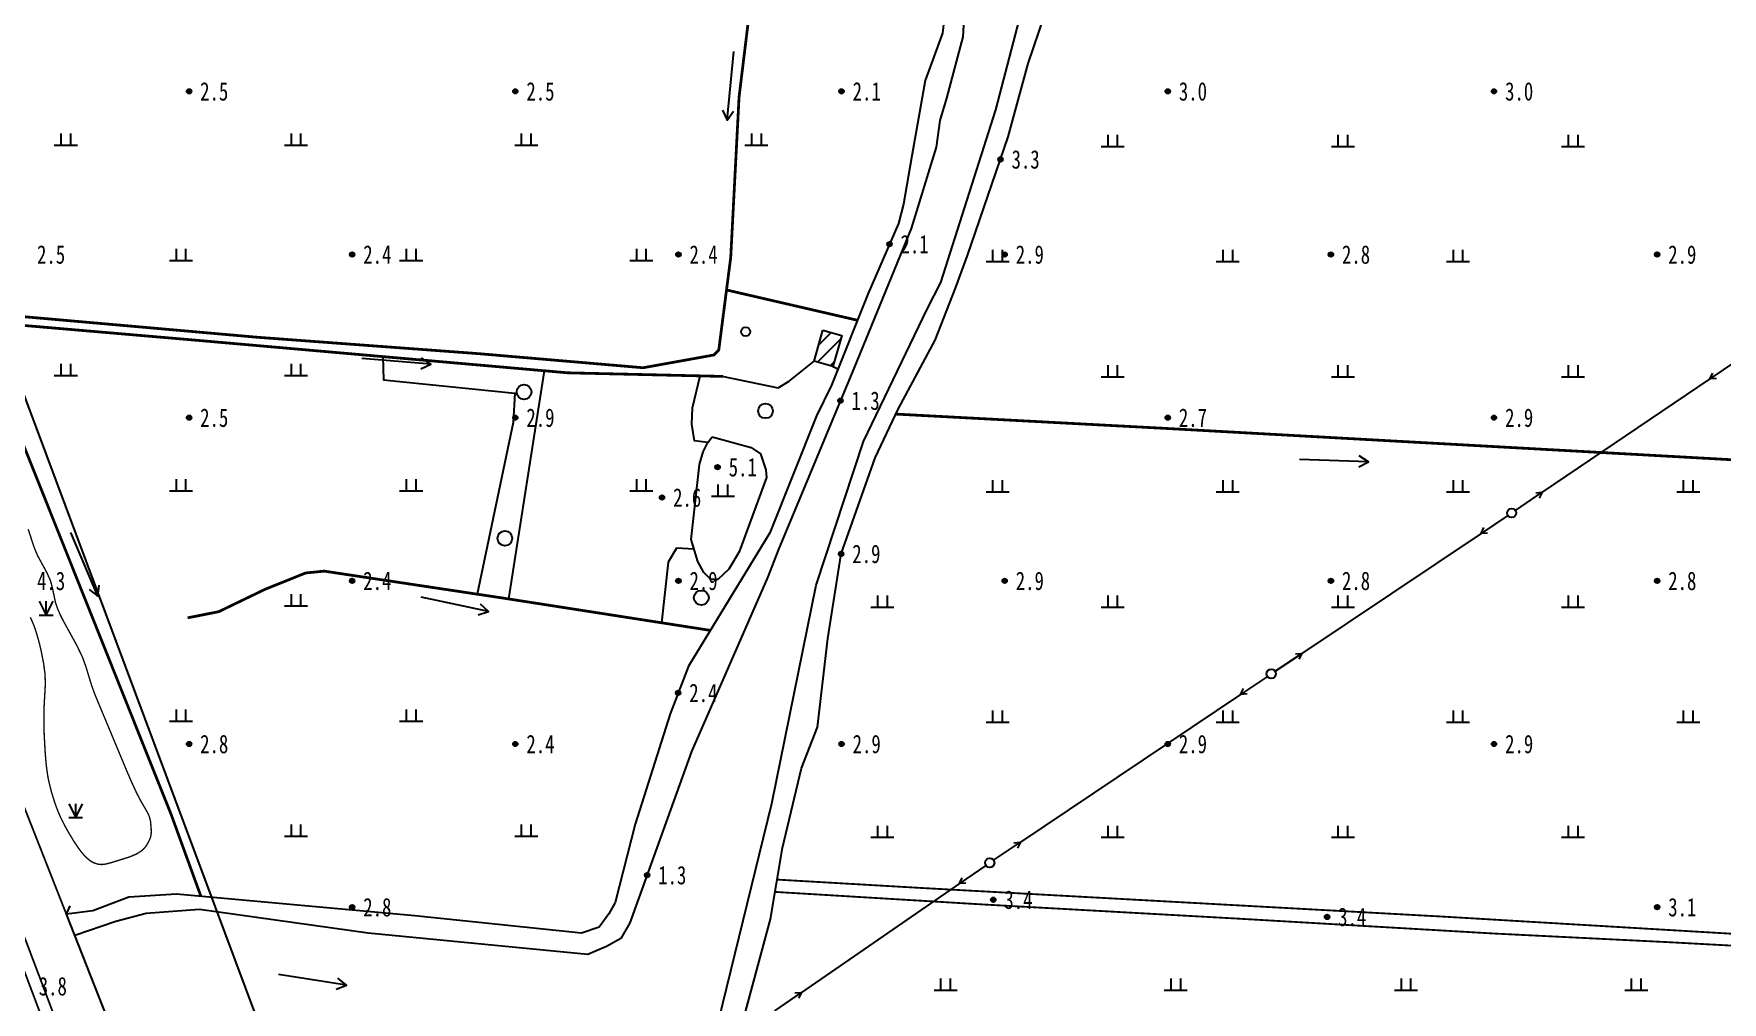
# Model space of a CAD drawing. Header units: metres. Extents: x 494039 to 619385, y 3351420 to 3402703.
# Drawn here: x 582691.6 to 583058.3, y 3395954.3 to 3396164.6 of the extents above; entities that cross this region are included whole.
import ezdxf
from ezdxf.enums import TextEntityAlignment as Align

# ---------------------------------------------------------------- set-up
doc = ezdxf.new("R2010")
doc.units = ezdxf.units.M
for name, pattern in [('4430', [0]), ('8521', [0]), ('9610', [0])]:
    doc.linetypes.add(name, pattern=pattern)
for name, color, linetype in [('210100', 130, 'Continuous'), ('220200', 130, 'Continuous'), ('261301', 141, 'Continuous'), ('310300', 8, 'Continuous'), ('420500', 8, 'Continuous'), ('430300', 8, 'Continuous'), ('440300', 8, '4430'), ('510301', 8, 'Continuous'), ('541000', 8, 'Continuous'), ('541200', 8, 'Continuous'), ('720100', 8, 'Continuous'), ('760201', 8, '8521'), ('810100', 8, '9610'), ('810302', 8, 'Continuous'), ('810501', 8, 'Continuous'), ('820200', 8, 'Continuous')]:
    doc.layers.add(name, color=color, linetype=linetype)
doc.layers.add('710101', color=8, linetype='Continuous', lineweight=0)

# ---------------------------------------------------------------- blocks, each defined once
blk = doc.blocks.new('gc170')
at = {"linetype": 'Continuous'}
blk.add_circle((0, 0), 0.5, dxfattribs=at)
blk = doc.blocks.new('gu')
at = {"flags": 128}
for points in [[(3.75, 0), (-3.75, 0)], [(2.71, -0.6), (3.75, 0), (3.75, 0), (2.71, 0.6)]]:
    blk.add_lwpolyline(points, dxfattribs=at)
blk = doc.blocks.new('p_point')
for radius in [0.25, 0.2, 0.15, 0.1, 0.05]:
    blk.add_circle((0, 0), radius)
blk.add_point((0, 0))
blk = doc.blocks.new('vm')
at = {"linetype": 'Continuous'}
for p, q in [((1.25, 0), (-1.25, 0)), ((-0.5, 0), (-0.5, 1.3)), ((0.5, 1.3), (0.5, 0))]:
    blk.add_line(p, q, dxfattribs=at)
blk = doc.blocks.new('v1')
blk.add_circle((0, 0), 0.8)
blk = doc.blocks.new('gc124')
for p, q in [((-0.75, 1.5), (0, 0)), ((-0.75, 0), (0.75, 0)), ((0, 0), (0, 1.5)), ((0, 0), (0.75, 1.5))]:
    blk.add_line(p, q)
blk = doc.blocks.new('gc013b')
at = {"linetype": 'Continuous'}
blk.add_line((0.5, 0), (4, 0), dxfattribs=at)
at = {"linetype": 'Continuous', "flags": 128}
blk.add_lwpolyline([(3.39, 0.35), (4, 0), (3.39, -0.35)], dxfattribs=at)
blk = doc.blocks.new('1-3&1-4')
at = {"layer": '310300', "linetype": 'Continuous'}
h = blk.add_hatch(dxfattribs=at)
h.set_pattern_fill('ANSI31', color=8, scale=20, style=0)
h.set_pattern_definition([(45, (0, 0), (-1.767766953, 1.767766953), [])])
h.paths.add_polyline_path([(582863.0115, 3396100.2357), (582867.0817, 3396099.0847), (582865.163, 3396092.2999), (582861.0928, 3396093.451)])
at = {"layer": '210100', "color": 141, "linetype": 'Continuous', "flags": 128}
for points in [[(582835.9269, 3395932.1318), (582851.8741, 3395997.411), (582861.532, 3396044.8271), (582871.846, 3396076.0607), (582885.6346, 3396104.7666), (582888.5933, 3396110.5591), (582900.536, 3396148.0299), (582909.0855, 3396180.8199)], [(582894.2677, 3396179.3897), (582893.3559, 3396163.8652), (582889.8508, 3396150.6057), (582888.4255, 3396145.754), (582887.607, 3396139.9581), (582882.199, 3396122.3055), (582869.8594, 3396092.247), (582853.3132, 3396052.4451), (582851.0302, 3396046.6431), (582834.4577, 3396008.7165), (582821.0925, 3395971.5065), (582819.1016, 3395968.1535), (582815.9847, 3395966.3501), (582811.9193, 3395964.6705), (582764.2613, 3395969.25), (582727.5797, 3395974.4542), (582715.997, 3395973.541), (582709.4275, 3395971.8481), (582700.5111, 3395968.7831)]]:
    blk.add_lwpolyline(points, dxfattribs=at)
at = {"layer": '220200', "color": 141, "linetype": 'Continuous', "const_width": 0.6, "flags": 128}
for points in [[(582684.5216, 3396103.5643), (582740.2997, 3396098.656), (582788.1817, 3396095.1101), (582823.9501, 3396092.0474), (582839.2796, 3396094.8101), (582840.3789, 3396095.8915), (582842.9797, 3396116.0465), (582844.7849, 3396150.8277), (582850.0569, 3396194.0504), (582849.8383, 3396194.9099), (582832.7429, 3396195.9217), (582794.4645, 3396199.0032), (582738.294, 3396203.2965), (582671.3034, 3396209.1725), (582633.6498, 3396213.1332)], [(582842.0624, 3396108.9374), (582870.4984, 3396102.3578)], [(582727.9152, 3395977.2611), (582721.4631, 3395994.9952), (582686.3843, 3396082.7621), (582679.6868, 3396098.9818)], [(583078.6837, 3396071.0629), (582936.8038, 3396078.9134), (582878.8667, 3396081.9844)], [(582838.5276, 3396035.0264), (582793.1791, 3396042.0912), (582754.6648, 3396047.8905), (582750.6476, 3396047.4839), (582741.8504, 3396043.9458), (582731.7832, 3396039.0875), (582725.0222, 3396037.7426)]]:
    blk.add_lwpolyline(points, dxfattribs=at)
at = {"layer": '310300', "color": 8, "linetype": 'Continuous', "flags": 128}
blk.add_lwpolyline([(582863.0115, 3396100.2357), (582867.0817, 3396099.0847), (582865.163, 3396092.2999), (582861.0928, 3396093.451)], close=True, dxfattribs=at)
at = {"layer": '420500', "color": 8, "linetype": 'Continuous', "const_width": 0.4, "flags": 128}
for points in [[(582522.9341, 3396459.7968), (582519.1121, 3396476.75), (582512.7256, 3396510.5051), (582511.4571, 3396510.8233), (582510.6369, 3396510.691), (582510.2929, 3396510.3206), (582510.2701, 3396509.6075), (582512.6297, 3396498.3185), (582522.7889, 3396448.4965), (582528.9449, 3396421.6435), (582535.3253, 3396395.0753), (582546.6224, 3396354.7413), (582559.1447, 3396310.8126), (582574.7128, 3396265.6974), (582591.4304, 3396218.8496), (582611.7609, 3396163.7716), (582641.9606, 3396086.1339), (582666.4264, 3396021.9721), (582689.7743, 3395960.4661), (582713.6505, 3395897.159), (582747.2055, 3395809.5492), (582781.8441, 3395719.4713), (582811.345, 3395642.2591), (582813.9149, 3395635.5918)], [(582717.5712, 3395894.6878), (582705.5255, 3395926.2652), (582690.0739, 3395967.1358), (582667.3376, 3396025.115), (582628.8635, 3396126.5571), (582611.278, 3396173.1027), (582590.3664, 3396228.2389), (582572.9703, 3396278.1765), (582558.9014, 3396319.9945), (582548.4948, 3396356.9027), (582540.5304, 3396386.3632), (582529.0999, 3396432.4474), (582522.9341, 3396459.7968)], [(582698.6887, 3395973.3923), (582674.9036, 3396033.8127), (582647.5042, 3396105.9373), (582620.5335, 3396175.5844), (582595.3814, 3396243.6862), (582571.3743, 3396314.7997), (582555.4591, 3396370.4607)], [(582914.7849, 3396180.9014), (582972.0024, 3396181.8946), (583035.1778, 3396182.6857), (583071.9685, 3396183.1207), (583073.0455, 3396182.784), (583073.855, 3396181.3946), (583074.3823, 3396179.4546), (583077.4638, 3396137.2832), (583080.8432, 3396094.1168), (583080.4539, 3396085.293), (583077.7065, 3396009.3554), (583076.0731, 3395970.7675), (583075.4853, 3395969.4791), (583073.7869, 3395968.5881), (583071.0198, 3395968.528), (582997.736, 3395972.8718), (582884.6899, 3395979.0767), (582853.0813, 3395980.9103)], [(582852.6308, 3395978.2365), (582897.3646, 3395975.5362), (582952.9157, 3395972.45), (583008.9526, 3395969.1911), (583046.9792, 3395967.3068), (583073.2613, 3395965.8766), (583074.3011, 3395965.3837), (583075.2444, 3395964.5206), (583075.8213, 3395963.4497), (583075.9762, 3395962.6897), (583073.3754, 3395919.6584), (583072.4427, 3395914.0259), (583063.6075, 3395879.7921), (583058.0921, 3395857.9398)]]:
    blk.add_lwpolyline(points, dxfattribs=at)
at = {"layer": '430300', "color": 8, "linetype": 'Continuous'}
blk.add_line((582698.6887, 3395973.3923), (582699.4839, 3395975.2274), dxfattribs=at)
at = {"layer": '430300', "color": 8, "linetype": 'Continuous', "flags": 128}
blk.add_lwpolyline([(582710.102, 3395944.5256), (582698.6887, 3395973.3923)], dxfattribs=at)
at = {"layer": '440300', "color": 8, "linetype": '4430', "const_width": 0.6, "flags": 128}
blk.add_lwpolyline([(582648.1903, 3396104.1313), (582657.1828, 3396103.9943), (582726.5421, 3396098.0509), (582807.5944, 3396090.9458), (582841.3713, 3396090.1639)], dxfattribs=at)
at = {"layer": '541000', "color": 8, "linetype": 'Continuous'}
blk.add_line((582746.3398, 3395934.1755), (582612.0386, 3396293.2799), dxfattribs=at)
at = {"layer": '541200', "color": 8, "linetype": 'Continuous'}
for p, q in [((583055.6352, 3396089.6283), (583019.2062, 3396064.9991)), ((583005.9294, 3396056.0702), (582967.0176, 3396030.0389)), ((582953.7255, 3396021.1328), (582905.876, 3395989.0212)), ((582892.6423, 3395980.029), (582858.316, 3395956.4134))]:
    blk.add_line(p, q, dxfattribs=at)
at = {"layer": '710101', "color": 8, "linetype": 'Continuous', "const_width": 0.3, "elevation": 4, "flags": 128}
blk.add_lwpolyline([(582690.8639, 3396037.8563), (582691.564, 3396036.268), (582691.9648, 3396035.1669), (582692.5751, 3396033.141), (582692.9276, 3396031.771), (582693.2464, 3396030.3917), (582693.7412, 3396027.8478), (582694.0219, 3396025.7563), (582694.1094, 3396023.8378), (582694.0844, 3396022.7089), (582693.7975, 3396017.6195), (582693.7973, 3396014.5286), (582693.8659, 3396012.4216), (582694.0887, 3396008.4524), (582694.2376, 3396006.6286), (582694.3976, 3396005.1137), (582694.687, 3396003.157), (582694.9112, 3396002.0551), (582695.5109, 3395999.7166), (582696.2358, 3395997.4115), (582696.916, 3395995.6044), (582697.3753, 3395994.5599), (582698.3723, 3395992.5678), (582699.0142, 3395991.4015), (582700.2451, 3395989.3463), (582701.298, 3395987.7692), (582702.1926, 3395986.5927), (582702.9507, 3395985.764), (582703.6638, 3395985.1487), (582704.1624, 3395984.8152), (582704.6232, 3395984.5749), (582705.3365, 3395984.3172), (582705.8968, 3395984.2098), (582706.4082, 3395984.1888), (582707.2921, 3395984.2928), (582708.5131, 3395984.6148), (582712.4893, 3395985.8629), (582713.7178, 3395986.3809), (582714.2162, 3395986.6466), (582714.9716, 3395987.1459), (582715.5762, 3395987.6782), (582715.967, 3395988.145), (582716.4192, 3395988.917), (582716.8433, 3395989.7642), (582717.0777, 3395990.5329), (582717.1226, 3395991.3663), (582717.096, 3395991.995), (582716.9617, 3395993.6001), (582716.7147, 3395994.5764), (582716.3119, 3395995.4853), (582714.8821, 3395997.925), (582713.9602, 3395999.6878), (582712.7996, 3396002.2021), (582711.862, 3396004.3777), (582704.9254, 3396021.0018), (582704.1826, 3396023.0262), (582702.9638, 3396027.0346), (582702.1928, 3396029.1933), (582700.9072, 3396031.8462), (582697.9212, 3396037.2728), (582697.4407, 3396038.2301), (582696.7923, 3396039.6924), (582696.3301, 3396041.0437), (582695.6327, 3396044.3412), (582695.2069, 3396045.8771), (582694.4284, 3396047.5976), (582692.4843, 3396051.1638), (582691.8399, 3396052.671), (582691.4895, 3396053.6174), (582690.405, 3396056.985)], dxfattribs=at)
at = {"layer": '760201', "color": 8, "linetype": '8521', "flags": 128}
for points in [[(582856.1895, 3396206.856), (582849.373, 3396203.8208), (582848.3821, 3396205.0131), (582848.4875, 3396210.3043), (582850.1317, 3396239.9034), (582853.2459, 3396270.6), (582854.7652, 3396298.3035), (582855.7381, 3396302.7621), (582856.5489, 3396304.614), (582857.8893, 3396305.9905), (582859.6958, 3396306.437), (582880.9032, 3396306.0531), (582882.9701, 3396305.4909), (582887.0301, 3396301.4076), (582898.2579, 3396287.4557), (582899.8776, 3396283.7745), (582900.6458, 3396280.3831), (582902.3001, 3396261.0825), (582901.3727, 3396248.3224), (582899.9456, 3396224.9231), (582891.8937, 3396189.5797), (582888.9552, 3396164.7089), (582885.2286, 3396154.3946), (582882.3074, 3396138.0902), (582880.5333, 3396127.5653), (582879.3809, 3396123.3461), (582872.7508, 3396107.9943), (582864.876, 3396088.288), (582861.6005, 3396081.5955)], [(583058.0921, 3395857.9398), (583050.7428, 3395859.0704), (583018.6889, 3395863.2275), (582998.7722, 3395864.3761), (582985.5437, 3395864.4082), (582971.6346, 3395866.9071), (582962.0626, 3395870.1293), (582955.4332, 3395872.1025), (582950.675, 3395873.2404), (582947.2716, 3395874.2378), (582924.3397, 3395879.3374), (582912.403, 3395881.486), (582900.9515, 3395883.0775), (582882.9155, 3395882.6646), (582875.533, 3395882.2059), (582871.8314, 3395883.0183), (582865.7412, 3395885.7966), (582861.6565, 3395888.1249), (582857.8576, 3395889.5545), (582853.7215, 3395891.1881), (582850.5309, 3395891.81), (582841.0973, 3395892.6567), (582837.2469, 3395893.3873), (582835.199, 3395894.2614), (582834.0639, 3395895.5718), (582833.6943, 3395897.2495), (582837.2857, 3395918.4413), (582844.261, 3395944.9364), (582851.6323, 3395972.3105), (582854.2496, 3395987.8439), (582858.3669, 3396005.1309), (582861.8296, 3396014.0133), (582864.0423, 3396033.2327), (582866.9718, 3396051.6318), (582874.3672, 3396072.4869), (582879.3599, 3396083.0254), (582887.3856, 3396098.047), (582891.7942, 3396109.2937), (582894.3898, 3396116.4158), (582903.2362, 3396142.166), (582907.601, 3396158.0867), (582914.6907, 3396179.0451), (582914.9288, 3396183.7368), (582912.9636, 3396191.4684), (582913.2888, 3396208.8756), (582915.1796, 3396231.8344), (582916.0763, 3396245.372)], [(582861.6005, 3396081.5955), (582851.4377, 3396056.1941), (582833.8045, 3396027.2823), (582829.8312, 3396016.927), (582822.2057, 3395992.927), (582817.8716, 3395975.9467), (582816.5275, 3395973.4992), (582814.3859, 3395970.5997), (582810.5927, 3395969.2994), (582774.3625, 3395973.0475), (582722.632, 3395977.7404), (582712.2506, 3395977.1149), (582704.432, 3395974.1373), (582698.6887, 3395973.3923)]]:
    blk.add_lwpolyline(points, dxfattribs=at)
blk.add_lwpolyline([(582838.9238, 3396077.0683), (582847.3796, 3396074.7455), (582849.4123, 3396073.3869), (582850.6088, 3396069.9098), (582850.7688, 3396068.2456), (582844.8095, 3396052.1008), (582842.566, 3396048.3291), (582840.1939, 3396046.0913), (582838.6272, 3396046.0829), (582837.1316, 3396047.5942), (582835.8628, 3396050.012), (582834.4009, 3396054.7308), (582836.1971, 3396071.0536), (582837.0006, 3396073.8049), (582837.9914, 3396075.8206)], close=True, dxfattribs=at)
at = {"layer": '810100', "color": 8, "linetype": '9610', "flags": 128}
for points in [[(582767.4197, 3396094.4675), (582767.5542, 3396089.4041), (582796.0523, 3396086.526), (582795.7541, 3396080.1361), (582787.9336, 3396042.881)], [(582794.7971, 3396041.8391), (582802.5612, 3396091.387)]]:
    blk.add_lwpolyline(points, dxfattribs=at)
at = {"layer": '810100', "color": 8, "linetype": '9610', "elevation": 3.0173, "flags": 128}
for points in [[(582837.9914, 3396075.8206), (582835.1442, 3396076.214), (582834.5062, 3396079.8022), (582834.708, 3396083.3304), (582836.3596, 3396090.278)], [(582841.3713, 3396090.1639), (582853.3054, 3396087.6761), (582855.6723, 3396089.1398), (582861.0928, 3396093.451)], [(582865.163, 3396092.2999), (582866.2802, 3396091.802)], [(582835.0516, 3396052.6306), (582831.1868, 3396052.8806), (582829.3902, 3396049.8603), (582827.9523, 3396036.6739)]]:
    blk.add_lwpolyline(points, dxfattribs=at)
at = {"layer": '261301', "color": 141, "linetype": 'Continuous', "xscale": 2, "yscale": 2}
for p, rotation in [((582842.9252, 3396153.2641, -0.0928), 264.4142928749235), ((582770.3412, 3396093.4507, -0.0928), 355.4630160991628), ((582973.991, 3396071.8915, -0.0928), 358.0012191315923), ((582702.6078, 3396049.3534, -0.0928), 293.1194784109779), ((582783.05, 3396040.6663, -0.0928), 348.1176971655856), ((582752.1378, 3395959.1482, 1.1), 351.251776304951)]:
    blk.add_blockref('gu', p, dxfattribs=dict(at, rotation=rotation))
at = {"layer": '510301', "color": 8, "linetype": 'Continuous', "xscale": 2, "yscale": 2}
for p in [(582846.2152, 3396099.8855, 3.2633), (583012.5787, 3396060.5184, 3.5703), (582960.3683, 3396025.5907, 3.5926), (582899.2332, 3395984.5633, 3.6483)]:
    blk.add_blockref('gc170', p, dxfattribs=at)
at = {"layer": '541200', "color": 8, "linetype": 'Continuous', "xscale": 2, "yscale": 2}
for p, rotation in [((583062.2627, 3396094.109), 214.0620302281139), ((583012.5787, 3396060.5184), 34.06203022811382), ((583012.5787, 3396060.5184), 213.7817208211139), ((582960.3683, 3396025.5907), 33.78172082111388), ((582960.3683, 3396025.5907), 213.8653256076008), ((582899.2332, 3395984.5633), 33.86532560760076), ((582899.2332, 3395984.5633), 214.5268479210763), ((582851.7251, 3395951.8791), 34.52684792107627)]:
    blk.add_blockref('gc013b', p, dxfattribs=dict(at, rotation=rotation))
for p in [(583012.5787, 3396060.5184), (582960.3683, 3396025.5907), (582899.2332, 3395984.5633)]:
    blk.add_blockref('gc170', p, dxfattribs=at)
at = {"layer": '720100', "color": 8, "linetype": 'Continuous', "xscale": 2, "yscale": 2, "zscale": 2}
for p in [(582725.3357, 3396152.0619, 2.4539), (582796.1905, 3396152.0621, 2.45), (582867.0452, 3396152.0622, 2.1411), (582937.9, 3396152.0624, 2.9567), (583008.7548, 3396152.0625, 2.9562), (582901.5604, 3396137.2881, 3.3362), (582877.4524, 3396118.8806, 2.1412), (582760.763, 3396116.6346, 2.4357), (582831.6178, 3396116.6348, 2.4172), (582902.4726, 3396116.6349, 2.9474), (582973.3273, 3396116.635, 2.7762), (583044.1821, 3396116.6352, 2.8986), (582866.8042, 3396084.8976, 1.3), (582725.3355, 3396081.2071, 2.5172), (582796.1903, 3396081.2073, 2.8789), (582937.8999, 3396081.2076, 2.6593), (583008.7547, 3396081.2077, 2.8668), (582840.1273, 3396070.4604, 5.0872), (582828.0519, 3396063.8761, 2.5737), (582866.9718, 3396051.6318, 2.8852), (582760.7628, 3396045.7798, 2.4044), (582831.6176, 3396045.78, 2.931), (582902.4724, 3396045.7801, 2.9), (582973.3272, 3396045.7802, 2.8494), (583044.182, 3396045.7804, 2.8453), (582831.5684, 3396021.4547, 2.4173), (582725.3354, 3396010.3524, 2.8364), (582796.1902, 3396010.3525, 2.4259), (582867.045, 3396010.3526, 2.9173), (582937.8997, 3396010.3528, 2.9486), (583008.7545, 3396010.3529, 2.853), (582824.819, 3395981.8813, 1.3), (582900.0041, 3395976.5437, 3.3627), (582760.7627, 3395974.925, 2.7871), (582972.4911, 3395972.8175, 3.3989), (583044.1819, 3395974.9256, 3.0628)]:
    blk.add_blockref('p_point', p, dxfattribs=at)
at = {"layer": '810302', "color": 8, "linetype": 'Continuous', "xscale": 2, "yscale": 2}
for p in [(582698.5706, 3396140.2739), (582748.5706, 3396140.2739), (582798.5706, 3396140.2739), (582848.5706, 3396140.2739), (582925.9261, 3396140.0207), (582975.9261, 3396140.0207), (583025.9261, 3396140.0207), (582723.5706, 3396115.2739), (582773.5706, 3396115.2739), (582823.5706, 3396115.2739), (582900.9261, 3396115.0207), (582950.9261, 3396115.0207), (583000.9261, 3396115.0207), (582698.5706, 3396090.2739), (582748.5706, 3396090.2739), (582925.9261, 3396090.0207), (582975.9261, 3396090.0207), (583025.9261, 3396090.0207), (582723.5706, 3396065.2739), (582773.5706, 3396065.2739), (582823.5706, 3396065.2739), (582841.2842, 3396064.0908, 4.6919), (582900.9261, 3396065.0207), (582950.9261, 3396065.0207), (583000.9261, 3396065.0207), (583050.9261, 3396065.0207), (582748.5706, 3396040.2739), (582875.9261, 3396040.0207), (582925.9261, 3396040.0207), (582975.9261, 3396040.0207), (583025.9261, 3396040.0207), (582723.5706, 3396015.2739), (582773.5706, 3396015.2739), (582900.9261, 3396015.0207), (582950.9261, 3396015.0207), (583000.9261, 3396015.0207), (583050.9261, 3396015.0207), (582748.5706, 3395990.2739), (582798.5706, 3395990.2739), (582875.9261, 3395990.0207), (582925.9261, 3395990.0207), (582975.9261, 3395990.0207), (583025.9261, 3395990.0207), (582889.643, 3395956.8366), (582939.643, 3395956.8366), (582989.643, 3395956.8366), (583039.643, 3395956.8366)]:
    blk.add_blockref('vm', p, dxfattribs=at)
at = {"layer": '810501', "color": 8, "linetype": 'Continuous', "xscale": 2, "yscale": 2}
for p in [(582798.1025, 3396086.7865, 4.9745), (582850.5238, 3396082.6787, 4.9745), (582793.9239, 3396055.0044, 4.9745), (582836.5931, 3396042.1041, 4.9745)]:
    blk.add_blockref('v1', p, dxfattribs=at)
at = {"layer": '820200', "color": 8, "linetype": 'Continuous', "xscale": 2, "yscale": 2}
for p in [(582694.3097, 3396038.3334, 4.4735), (582700.7072, 3395994.3798, 4.4735)]:
    blk.add_blockref('gc124', p, dxfattribs=at)
at = {"layer": '720100', "color": 8, "width": 0.75}
for s, p in [('2.5', (582727.7357, 3396152.0619, 2.4539)), ('2.5', (582798.5905, 3396152.0621, 2.45)), ('2.1', (582869.4452, 3396152.0622, 2.1411)), ('3.0', (582940.3, 3396152.0624, 2.9567)), ('3.0', (583011.1548, 3396152.0625, 2.9562)), ('3.3', (582903.9604, 3396137.2881, 3.3362)), ('2.1', (582879.8524, 3396118.8806, 2.1412)), ('2.5', (582692.3082, 3396116.6345, 2.4555)), ('2.4', (582763.163, 3396116.6346, 2.4357)), ('2.4', (582834.0178, 3396116.6348, 2.4172)), ('2.9', (582904.8726, 3396116.6349, 2.9474)), ('2.8', (582975.7273, 3396116.635, 2.7762)), ('2.9', (583046.5821, 3396116.6352, 2.8986)), ('1.3', (582869.2042, 3396084.8976, 1.3)), ('2.5', (582727.7355, 3396081.2071, 2.5172)), ('2.9', (582798.5903, 3396081.2073, 2.8789)), ('2.7', (582940.2999, 3396081.2076, 2.6593)), ('2.9', (583011.1547, 3396081.2077, 2.8668)), ('5.1', (582842.5273, 3396070.4604, 5.0872)), ('2.6', (582830.4519, 3396063.8761, 2.5737)), ('2.9', (582869.3718, 3396051.6318, 2.8852)), ('4.3', (582692.3081, 3396045.7797, 4.3184)), ('2.4', (582763.1628, 3396045.7798, 2.4044)), ('2.9', (582834.0176, 3396045.78, 2.931)), ('2.9', (582904.8724, 3396045.7801, 2.9)), ('2.8', (582975.7272, 3396045.7802, 2.8494)), ('2.8', (583046.582, 3396045.7804, 2.8453)), ('2.4', (582833.9684, 3396021.4547, 2.4173)), ('2.8', (582727.7354, 3396010.3524, 2.8364)), ('2.4', (582798.5902, 3396010.3525, 2.4259)), ('2.9', (582869.445, 3396010.3526, 2.9173)), ('2.9', (582940.2997, 3396010.3528, 2.9486)), ('2.9', (583011.1545, 3396010.3529, 2.853)), ('1.3', (582827.219, 3395981.8813, 1.3)), ('2.8', (582763.1627, 3395974.925, 2.7871)), ('3.4', (582902.4041, 3395976.5437, 3.3627)), ('3.1', (583046.5819, 3395974.9256, 3.0628)), ('3.4', (582974.8911, 3395972.8175, 3.3989)), ('3.8', (582692.6806, 3395957.7611, 3.8122))]:
    blk.add_text(s, height=4, dxfattribs=at).set_placement(p, align=Align.MIDDLE_LEFT)

msp = doc.modelspace()

# ---------------------------------------------------------------- block references
msp.add_blockref('1-3&1-4', (0, 0))

doc.saveas('drawing.dxf')
